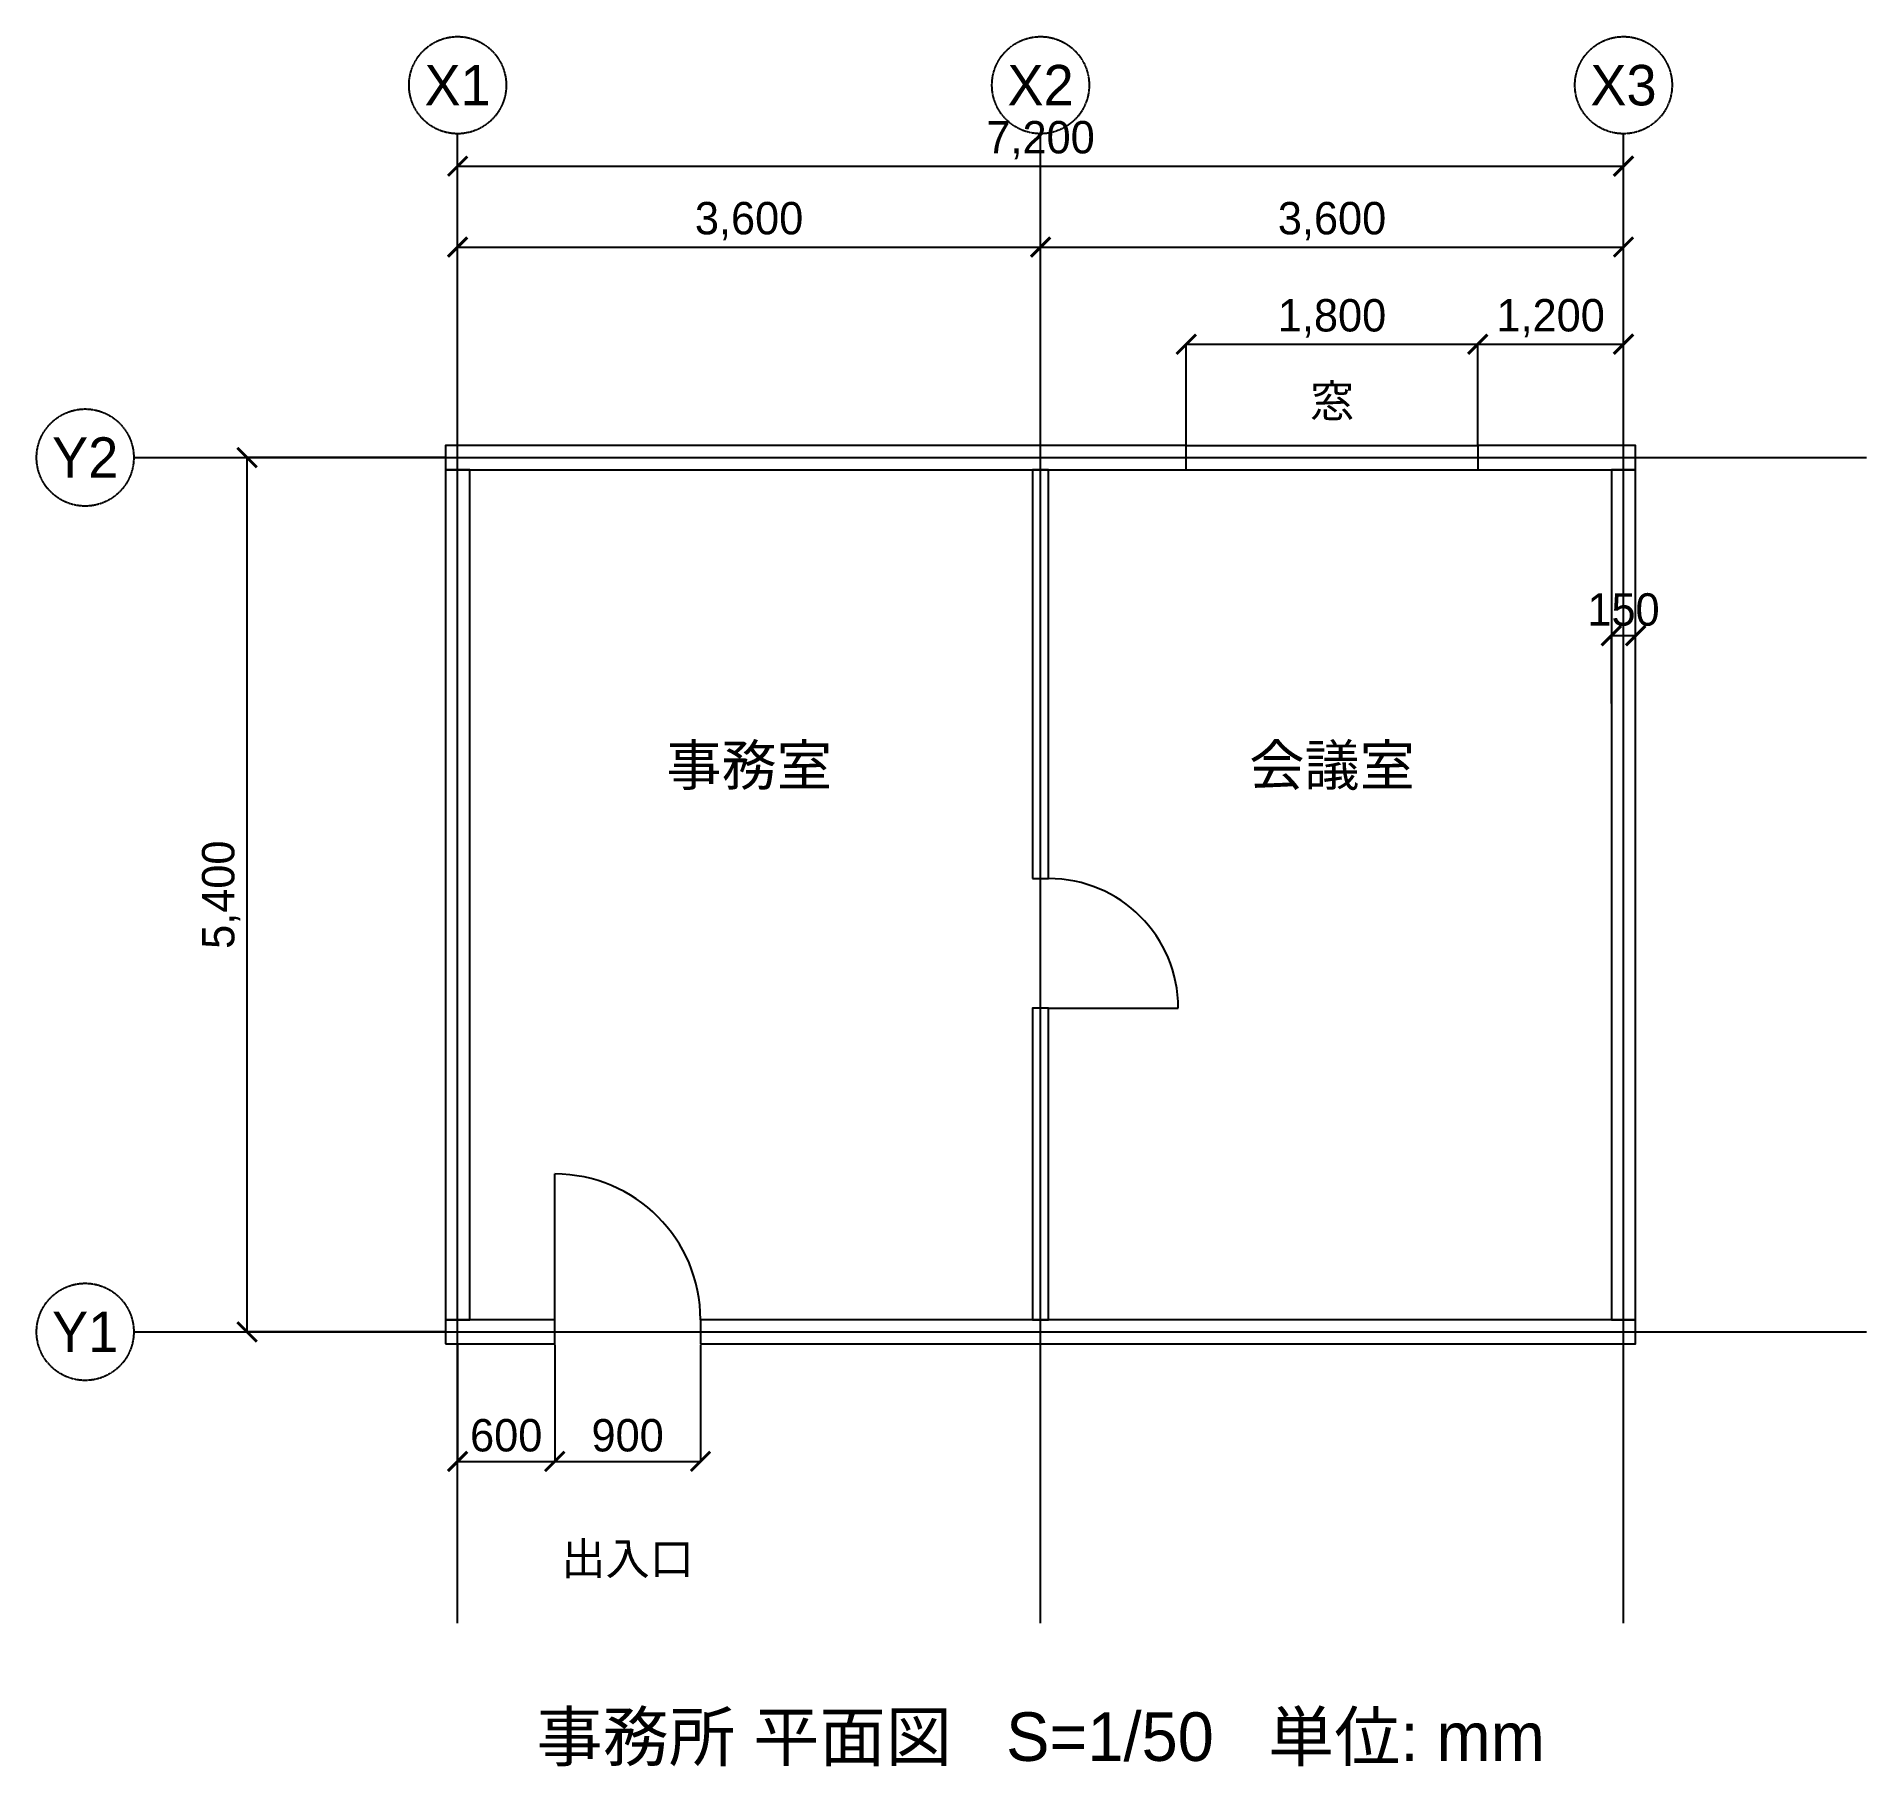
# Model space of a CAD drawing. Header units: millimetres. Extents: x -2600 to 8700, y -2684 to 8000.
import ezdxf
from ezdxf.enums import TextEntityAlignment as Align

# ---------------------------------------------------------------- set-up
doc = ezdxf.new("R2010")
doc.units = ezdxf.units.MM
doc.linetypes.add('CENTER', pattern=[5.08, 3.175, -0.635, 0.635, -0.635])
for name, color, linetype in [('DIM', 2, 'CONTINUOUS'), ('DOOR', 3, 'CONTINUOUS'), ('GRID', 1, 'CENTER'), ('TEXT', 7, 'CONTINUOUS'), ('WALL', 7, 'CONTINUOUS'), ('WINDOW', 4, 'CONTINUOUS')]:
    doc.layers.add(name, color=color, linetype=linetype)
doc.styles.add('kst32b', font='kst32b.lff')
doc.styles.add('OpenSansCondensed-Light', font='OpenSansCondensed-Light.ttf')
doc.dimstyles.new('EZDXF', dxfattribs={"dimtxt": 0.25, "dimasz": 0.175, "dimexe": 0.375, "dimexo": 0.125, "dimgap": 0.1, "dimtad": 1, "dimlfac": 100, "dimzin": 12, "dimdsep": 46, "dimtxsty": 'OpenSansCondensed-Light', "dimblk": 'ARCHTICK', "dimcen": 2.5, "dimazin": 3, "dimtfac": 0.5, "dimtmove": 2, "dimatfit": 3})

# ---------------------------------------------------------------- blocks, each defined once
blk = doc.blocks.new('_ARCHTICK')
at = {"color": 0, "linetype": 'BYBLOCK', "const_width": 0.15}
blk.add_lwpolyline([(-0.5, -0.5), (0.5, 0.5)], dxfattribs=at)

msp = doc.modelspace()

# ---------------------------------------------------------------- linework, layer by layer
at = {"layer": 'DOOR'}
for p, q in [((3650, 2000), (4450, 2000)), ((600, 75), (600, 975))]:
    msp.add_line(p, q, dxfattribs=at)
for centre, radius in [((3650, 2000), 800), ((600, 75), 900)]:
    msp.add_arc(centre, radius, 0, 90, dxfattribs=at)
at = {"layer": 'GRID'}
for p, q in [((0, -1800), (0, 7400)), ((3600, -1800), (3600, 7400)), ((7200, -1800), (7200, 7400)), ((-2000, 5400), (8700, 5400)), ((-2000, 0), (8700, 0))]:
    msp.add_line(p, q, dxfattribs=at)
for centre in [(0, 7700), (3600, 7700), (7200, 7700), (-2300, 5400), (-2300, 0)]:
    msp.add_circle(centre, 300, dxfattribs=at)
at = {"layer": 'WALL'}
for points in [[(-75, 5325), (4500, 5325), (4500, 5475), (-75, 5475)], [(6300, 5325), (7275, 5325), (7275, 5475), (6300, 5475)], [(-75, 75), (75, 75), (75, 5325), (-75, 5325)], [(3550, 2800), (3650, 2800), (3650, 5325), (3550, 5325)], [(7125, 75), (7275, 75), (7275, 5325), (7125, 5325)], [(3550, 75), (3650, 75), (3650, 2000), (3550, 2000)], [(-75, -75), (600, -75), (600, 75), (-75, 75)], [(1500, -75), (7275, -75), (7275, 75), (1500, 75)]]:
    msp.add_lwpolyline(points, close=True, dxfattribs=at)
at = {"layer": 'WINDOW'}
for p, q in [((4500, 5475), (6300, 5475)), ((4500, 5400), (6300, 5400)), ((4500, 5325), (6300, 5325))]:
    msp.add_line(p, q, dxfattribs=at)

# ---------------------------------------------------------------- texts
at = {"layer": 'GRID', "style": 'kst32b'}
for s, p in [('X1', (0, 7700)), ('X2', (3600, 7700)), ('X3', (7200, 7700)), ('Y2', (-2300, 5400)), ('Y1', (-2300, 0))]:
    msp.add_text(s, height=250, dxfattribs=at).set_placement(p, align=Align.MIDDLE_CENTER)
at = {"layer": 'TEXT', "style": 'kst32b'}
for s, height, p in [('窓', 200, (5400, 5750)), ('事務室', 250, (1800, 3500)), ('会議室', 250, (5400, 3500)), ('出入口', 200, (1050, -1400)), ('事務所 平面図   S=1/50   単位: mm', 300, (3600, -2500))]:
    msp.add_text(s, height=height, dxfattribs=at).set_placement(p, align=Align.MIDDLE_CENTER)

# ---------------------------------------------------------------- dimensions: what is measured, and where the dimension line sits
at = {"layer": 'DIM'}
for base, p1, p2, text in [((0, 7200), (0, 5400), (7200, 5400), '7,200'), ((0, 6700), (0, 5400), (3600, 5400), '3,600'), ((3600, 6700), (3600, 5400), (7200, 5400), '3,600'), ((4500, 6100), (4500, 5400), (6300, 5400), '1,800'), ((6300, 6100), (6300, 5400), (7200, 5400), '1,200'), ((7125, 4300), (7125, 3800), (7275, 3800), '150'), ((0, -800), (0, 0), (600, 0), '600'), ((600, -800), (600, 0), (1500, 0), '900')]:
    msp.add_linear_dim(base=base, p1=p1, p2=p2, text=text, dimstyle='EZDXF', override={"dimtxt": 200, "dimasz": 120, "dimexo": 80, "dimgap": 60, "dimtad": 1, "dimdec": 0, "dimtxsty": 'kst32b'}, dxfattribs=at).render()
msp.add_linear_dim(base=(-1300, 0), p1=(0, 0), p2=(0, 5400), angle=90, text='5,400', dimstyle='EZDXF', override={"dimtxt": 200, "dimasz": 120, "dimexo": 80, "dimgap": 60, "dimtad": 1, "dimdec": 0, "dimtxsty": 'kst32b'}, dxfattribs=at).render()

doc.saveas('drawing.dxf')
